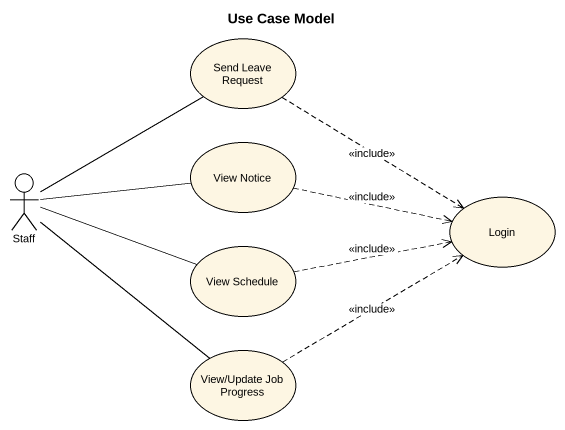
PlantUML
@startuml
title Use Case Model
usecase "Send Leave Request" as Send_Leave_Request
actor Staff
usecase "View Notice" as View_Notice
usecase Login
usecase "View Schedule" as View_Schedule
usecase "View/Update Job Progress" as View_Update_Job_Progress
Send_Leave_Request ..> Login : <<include>>
Staff -up- Send_Leave_Request
Staff -right- View_Notice
Staff -right- View_Schedule
Staff -- View_Update_Job_Progress
View_Notice .right.> Login : <<include>>
View_Schedule .right.> Login : <<include>>
View_Update_Job_Progress .right.> Login : <<include>>
@enduml
